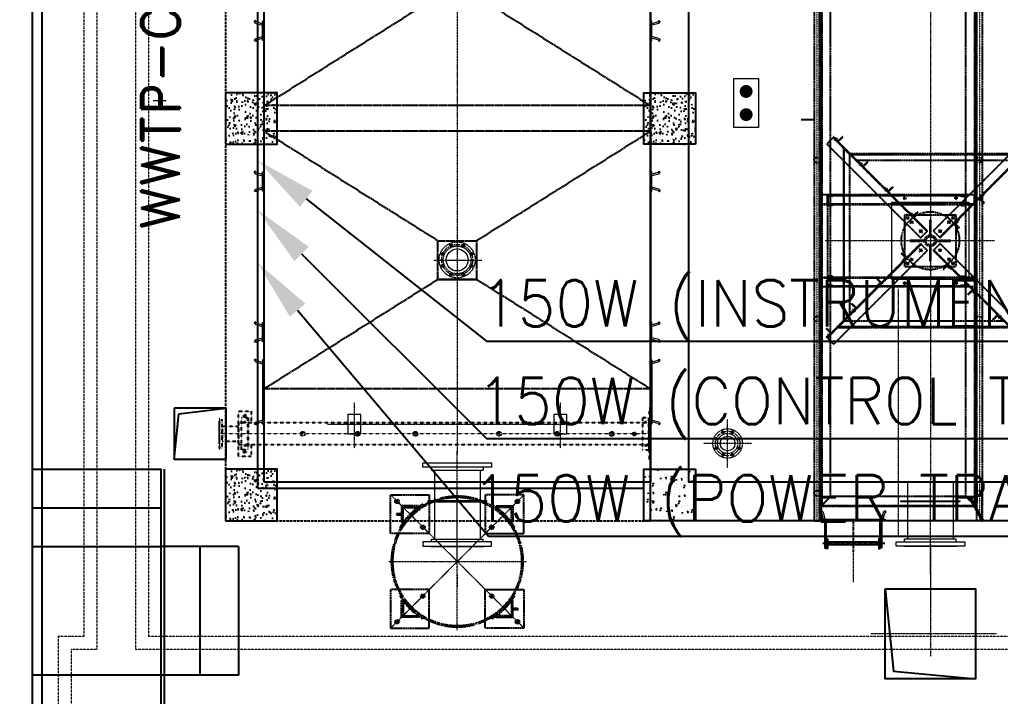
# Model space of a CAD drawing. Header units: inches. Extents: x 8618018 to 8935006, y 2431589 to 2567223.
# Drawn here: x 8665686 to 8673305, y 2502975 to 2508233 of the extents above; entities that cross this region are included whole.
import ezdxf
from ezdxf import colors
from ezdxf.entities.mleader import LeaderData, LeaderLine
from ezdxf.math import Vec2, Vec3

# ---------------------------------------------------------------- set-up
doc = ezdxf.new("R2010")
doc.units = ezdxf.units.IN
doc.header["$MEASUREMENT"] = 0
for name, pattern in [('ACAD_ISO02W100', [15, 12, -3]), ('CENTER', [2, 1.25, -0.25, 0.25, -0.25]), ('CENTER2', [1.125, 0.75, -0.125, 0.125, -0.125]), ('HIDDEN', [0.375, 0.25, -0.125]), ('PHANTOM', [2.5, 1.25, -0.25, 0.25, -0.25, 0.25, -0.25])]:
    doc.linetypes.add(name, pattern=pattern)
for name, color, linetype in [('c', 252, 'CENTER2'), ('CCT', 4, 'Continuous'), ('Civil', 252, 'Continuous'), ('CIVIL_H', 252, 'HIDDEN'), ('ELECTRICAL BOX', 30, 'Continuous'), ('EQ', 252, 'Continuous'), ('Eqpt', 252, 'PHANTOM'), ('Handrail', 252, 'FENCELINE1'), ('LAY-ROAD CARREGE WAY', 252, 'Continuous'), ('LCS', 4, 'Continuous'), ('MOTOR LOCATION', 3, 'Continuous'), ('T', 3, 'Continuous'), ('WALL opening', 252, 'ACAD_ISO02W100')]:
    doc.layers.add(name, color=color, linetype=linetype)
for name, color, linetype, lineweight in [('CENTER', 252, 'CENTER', 9), ('CL', 252, 'CENTER', 5), ('DIM', 252, 'Continuous', 13), ('ICT', 6, 'Continuous', 13), ('INSERTpPLATE', 252, 'Continuous', 13), ('IP', 252, 'Continuous', 0), ('PCT', 2, 'Continuous', 15), ('PUDDLE', 252, 'Continuous', 5), ('PUDDLE HID', 252, 'HIDDEN', 13), ('Rev', 252, 'Continuous', 0), ('TRENCH', 252, 'Continuous', 13)]:
    doc.layers.add(name, color=color, linetype=linetype, lineweight=lineweight)
doc.styles.add('DIM1', font='romant.shx', dxfattribs={"width": 0.8})
doc.styles.add('r-30', font='romans.shx')
doc.styles.add('Roman', font='romans')
doc.styles.add('ROMAND', font='romand')
doc.styles.get("Standard").update_dxf_attribs({"font": 'arial.ttf'})
doc.linetypes.add('FENCELINE1', pattern='A,6.35,-2.54,[133,ltypeshp.shx,S=2.54,R=0,X=-2.54,Y=0],-2.54,25.4', length=36.83)

# ---------------------------------------------------------------- blocks, each defined once
blk = doc.blocks.new('A$C6324111a')
at = {"ltscale": 0.1}
for p, q in [((-902.2, 4485), (-902.2, -2165)), ((-860, -2165), (-860, 4485)), ((360, -2165), (360, 4485)), ((402.2, 4485), (402.2, -2165)), ((-850, 4372.5), (-850, -2052.5)), ((-844, 4366.5), (-844, -2046.5)), ((344, 4366.5), (344, -2046.5)), ((350, 4372.5), (350, -2052.5)), ((-775, -1977.5), (-775, 4297.5)), ((275, -1977.5), (275, 4297.5)), ((-751.3, 814.3), (-804.3, 761.3)), ((-755.5, 810.1), (-27.2, 81.8)), ((-751.3, 814.3), (-749.9, 815.7)), ((-23, 86), (-751.3, 814.3)), ((-715.9, 779), (-751.3, 814.3)), ((-745.6, 815.7), (-719.5, 789.6)), ((-723.7, 806.6), (-743.5, 786.8)), ((-680.6, 814.3), (-715.9, 779)), ((-712.4, 789.6), (-686.2, 815.7)), ((-682, 815.7), (-680.6, 814.3)), ((751.3, 814.3), (23, 86)), ((800.1, 765.5), (71.8, 37.2)), ((-843, 687.5), (-867, 687.5)), ((-860, 562.5), (-860, 712.5)), ((-860, 712.5), (-850, 712.5)), ((-860, 694.5), (-850, 694.5)), ((-850, 712.5), (-850, 562.5)), ((-804.3, 761.3), (-76, 33)), ((-625, 679.5), (-675, 729.5)), ((-675, 729.5), (-675, -612)), ((-669, -606), (-669, 723.5)), ((76, 33), (804.3, 761.3)), ((343, 687.5), (367, 687.5)), ((360, 712.5), (350, 712.5)), ((350, 712.5), (350, 562.5)), ((360, 694.5), (350, 694.5)), ((360, 562.5), (360, 712.5)), ((-860, 680.5), (-850, 680.5)), ((-625, -562), (-625, 679.5)), ((719.5, 685), (-622, 685)), ((-622, 685), (-572, 635)), ((-616, 679), (713.5, 679)), ((-572, 635), (669.5, 635)), ((-556.8, 619.9), (-555.4, 621.3)), ((-521.5, 584.5), (-556.8, 619.9)), ((-551.2, 621.3), (-525, 595.1)), ((-529.3, 612.1), (-549.1, 592.3)), ((-486.1, 619.9), (-521.5, 584.5)), ((-518, 595.1), (-491.8, 621.3)), ((-487.6, 621.3), (-486.1, 619.9)), ((360, 680.5), (350, 680.5)), ((-843, 587.5), (-867, 587.5)), ((-860, 594.5), (-850, 594.5)), ((-860, 580.5), (-850, 580.5)), ((-850, 562.5), (-860, 562.5)), ((343, 587.5), (367, 587.5)), ((360, 594.5), (350, 594.5)), ((360, 580.5), (350, 580.5)), ((350, 562.5), (360, 562.5)), ((-362.4, 425.4), (-361, 426.8)), ((-327, 390.1), (-362.4, 425.4)), ((-356.7, 426.8), (-330.6, 400.7)), ((-334.8, 417.6), (-354.6, 397.8)), ((-291.7, 425.4), (-327, 390.1)), ((-323.5, 400.7), (-297.3, 426.8)), ((-293.1, 426.8), (-291.7, 425.4)), ((-844, 367.5), (-844, 292.5)), ((344, 367.5), (-844, 367.5)), ((-800, 285), (-800, 360)), ((-800, 360), (-760, 360)), ((275, 360), (-800, 360)), ((-800, 360), (-800, -340)), ((-796, 349), (-796, 296)), ((-763, 357), (-791, 354)), ((-760, 360), (-760, 360)), ((-214, 340), (-186, 340)), ((-200, 326), (-200, 354)), ((214, 340), (186, 340)), ((200, 326), (200, 354)), ((275, 360), (235, 360)), ((235, 360), (235, 360)), ((238, 357), (266, 354)), ((271, 349), (271, 296)), ((275, -340), (275, 360)), ((275, 285), (275, 360)), ((344, 292.5), (344, 367.5)), ((380.1, 337), (415.4, 372.4)), ((415.4, 301.7), (380.1, 337)), ((407.6, 344.8), (387.8, 364.6)), ((416.8, 366.7), (390.7, 340.6)), ((390.7, 333.5), (416.8, 307.3)), ((415.4, 372.4), (416.8, 371)), ((-844, 297.9), (344, 297.9)), ((-844, 292.5), (344, 292.5)), ((-760, 285), (-800, 285)), ((-791, 291), (-763, 288)), ((-760, 285), (-760, 285)), ((-167.9, 231), (-166.5, 232.4)), ((-132.6, 195.6), (-167.9, 231)), ((-162.3, 232.4), (-136.1, 206.2)), ((-97.2, 231), (-132.6, 195.6)), ((-129, 206.2), (-102.9, 232.4)), ((-98.6, 232.4), (-97.2, 231)), ((235, 285), (235, 285)), ((235, 285), (275, 285)), ((266, 291), (238, 288)), ((416.8, 303.1), (415.4, 301.7)), ((-200, 210), (-200, -190)), ((200, 210), (-200, 210)), ((-166.9, 196.7), (-186.7, 176.9)), ((-166.9, 176.9), (-186.7, 196.7)), ((-140.4, 223.2), (-160.2, 203.4)), ((-154.9, 164.9), (-135.1, 145.1)), ((-154.9, 145.1), (-135.1, 164.9)), ((3, 169.5), (-3, 169.5)), ((-3, 169.5), (-3, 54.5)), ((3, 54.5), (3, 169.5)), ((154.9, 164.9), (135.1, 145.1)), ((135.1, 164.9), (154.9, 145.1)), ((186.7, 196.7), (166.9, 176.9)), ((186.7, 176.9), (166.9, 196.7)), ((185.6, 142.6), (221, 177.9)), ((213.2, 150.4), (193.4, 170.2)), ((222.4, 172.3), (196.2, 146.1)), ((200, -190), (200, 210)), ((221, 177.9), (222.4, 176.5)), ((-84.1, 94.1), (-64.3, 74.3)), ((-84.1, 74.3), (-64.3, 94.1)), ((-76, 33), (-23, 86)), ((3, 79.5), (-3, 79.5)), ((23, 86), (76, 33)), ((84.1, 94.1), (64.3, 74.3)), ((64.3, 94.1), (84.1, 74.3)), ((221, 107.2), (185.6, 142.6)), ((196.2, 139), (222.4, 112.9)), ((222.4, 108.6), (221, 107.2)), ((-44.4, 13), (-159.4, 13)), ((-159.4, 13), (-159.4, 7)), ((-159.4, 7), (-44.4, 7)), ((-69.4, 13), (-69.4, 7)), ((-44.4, 7), (-44.4, 13)), ((-3, 54.5), (3, 54.5)), ((44.4, 13), (44.4, 7)), ((159.4, 13), (44.4, 13)), ((44.4, 7), (159.4, 7)), ((69.4, 7), (69.4, 13)), ((159.4, 7), (159.4, 13)), ((-76, -13), (-804.3, -741.3)), ((-800.1, -745.5), (-71.8, -17.2)), ((-751.3, -794.3), (-23, -66)), ((-84.1, -74.1), (-64.3, -54.3)), ((-64.3, -74.1), (-84.1, -54.3)), ((-23, -66), (-76, -13)), ((3, -34.4), (-3, -34.4)), ((-3, -34.4), (-3, -149.4)), ((-3, -59.4), (3, -59.4)), ((3, -149.4), (3, -34.4)), ((76, -13), (23, -66)), ((23, -66), (751.3, -794.3)), ((755.5, -790.1), (27.2, -61.8)), ((84.1, -74.1), (64.3, -54.3)), ((84.1, -54.3), (64.3, -74.1)), ((804.3, -741.3), (76, -13)), ((-222.4, -88.6), (-221, -87.2)), ((-196.2, -119), (-222.4, -92.9)), ((-222.4, -152.3), (-196.2, -126.1)), ((-221, -87.2), (-185.6, -122.6)), ((-185.6, -122.6), (-221, -157.9)), ((-213.2, -130.4), (-193.4, -150.2)), ((-154.9, -144.9), (-135.1, -125.1)), ((-135.1, -144.9), (-154.9, -125.1)), ((-3, -149.4), (3, -149.4)), ((154.9, -144.9), (135.1, -125.1)), ((154.9, -125.1), (135.1, -144.9)), ((-221, -157.9), (-222.4, -156.5)), ((-200, -190), (200, -190)), ((-166.9, -156.9), (-186.7, -176.7)), ((-166.9, -176.7), (-186.7, -156.9)), ((97.2, -211), (132.6, -175.6)), ((98.6, -212.4), (97.2, -211)), ((129, -186.2), (102.9, -212.4)), ((132.6, -175.6), (167.9, -211)), ((162.3, -212.4), (136.1, -186.2)), ((140.4, -203.2), (160.2, -183.4)), ((167.9, -211), (166.5, -212.4)), ((186.7, -156.9), (166.9, -176.7)), ((186.7, -176.7), (166.9, -156.9)), ((-844, -347.5), (-844, -272.5)), ((-844, -272.5), (344, -272.5)), ((-844, -277.9), (344, -277.9)), ((-800, -265), (-800, -340)), ((-760, -265), (-800, -265)), ((-796, -329), (-796, -276)), ((-791, -271), (-763, -268)), ((-760, -265), (-760, -265)), ((-416.8, -283.1), (-415.4, -281.7)), ((-390.7, -313.5), (-416.8, -287.3)), ((-415.4, -281.7), (-380.1, -317)), ((235, -265), (235, -265)), ((235, -265), (275, -265)), ((266, -271), (238, -268)), ((271, -329), (271, -276)), ((275, -265), (275, -340)), ((344, -272.5), (344, -347.5)), ((344, -347.5), (-844, -347.5)), ((-800, -340), (275, -340)), ((-800, -340), (-760, -340)), ((-763, -337), (-791, -334)), ((-760, -340), (-760, -340)), ((-416.8, -346.7), (-390.7, -320.6)), ((-415.4, -352.4), (-416.8, -351)), ((-380.1, -317), (-415.4, -352.4)), ((-407.6, -324.8), (-387.8, -344.6)), ((-214, -320), (-186, -320)), ((-200, -306), (-200, -334)), ((214, -320), (186, -320)), ((200, -306), (200, -334)), ((275, -340), (235, -340)), ((235, -340), (235, -340)), ((238, -337), (266, -334)), ((291.7, -405.4), (327, -370.1)), ((323.5, -380.7), (297.3, -406.8)), ((327, -370.1), (362.4, -405.4)), ((356.7, -406.8), (330.6, -380.7)), ((334.8, -397.6), (354.6, -377.8)), ((293.1, -406.8), (291.7, -405.4)), ((362.4, -405.4), (361, -406.8)), ((-860, -672.5), (-860, -522.5)), ((-860, -522.5), (-850, -522.5)), ((-850, -522.5), (-850, -672.5)), ((-611.3, -477.6), (-609.9, -476.1)), ((-585.1, -508), (-611.3, -481.8)), ((-611.3, -541.2), (-585.1, -515)), ((-609.9, -476.1), (-574.5, -511.5)), ((-574.5, -511.5), (-609.9, -546.8)), ((-602.1, -519.3), (-582.3, -539.1)), ((360, -522.5), (350, -522.5)), ((350, -522.5), (350, -672.5)), ((360, -672.5), (360, -522.5)), ((-843, -547.5), (-867, -547.5)), ((-860, -540.5), (-850, -540.5)), ((-860, -554.5), (-850, -554.5)), ((-675, -612), (-625, -562)), ((-609.9, -546.8), (-611.3, -545.4)), ((343, -547.5), (367, -547.5)), ((360, -540.5), (350, -540.5)), ((360, -554.5), (350, -554.5)), ((486.1, -599.9), (521.5, -564.5)), ((487.6, -601.3), (486.1, -599.9)), ((518, -575.1), (491.8, -601.3)), ((521.5, -564.5), (556.8, -599.9)), ((551.2, -601.3), (525, -575.1)), ((529.3, -592.1), (549.1, -572.3)), ((-843, -647.5), (-867, -647.5)), ((-860, -640.5), (-850, -640.5)), ((-860, -654.5), (-850, -654.5)), ((-850, -672.5), (-860, -672.5)), ((-805.7, -672), (-804.3, -670.6)), ((-779.6, -702.4), (-805.7, -676.2)), ((-804.3, -670.6), (-769, -705.9)), ((-669.5, -615), (-719.5, -665)), ((-719.5, -665), (622, -665)), ((616, -659), (-713.5, -659)), ((572, -615), (-669.5, -615)), ((343, -647.5), (367, -647.5)), ((360, -640.5), (350, -640.5)), ((360, -654.5), (350, -654.5)), ((350, -672.5), (360, -672.5)), ((-805.7, -735.6), (-779.6, -709.5)), ((-804.3, -741.3), (-805.7, -739.9)), ((-769, -705.9), (-804.3, -741.3)), ((-804.3, -741.3), (-751.3, -794.3)), ((-796.6, -713.7), (-776.8, -733.5)), ((-843, -1902.5), (-867, -1902.5)), ((-860, -1877.5), (-860, -2027.5)), ((-850, -1877.5), (-860, -1877.5)), ((-860, -1895.5), (-850, -1895.5)), ((-850, -2027.5), (-850, -1877.5)), ((343, -1902.5), (367, -1902.5)), ((350, -2027.5), (350, -1877.5)), ((350, -1877.5), (360, -1877.5)), ((360, -1895.5), (350, -1895.5)), ((360, -1877.5), (360, -2027.5)), ((-860, -1909.5), (-850, -1909.5)), ((-850, -2052.5), (-775, -1977.5)), ((-775, -1977.5), (-850, -2052.5)), ((275, -1977.5), (-775, -1977.5)), ((350, -2052.5), (275, -1977.5)), ((350, -2052.5), (275, -1977.5)), ((360, -1909.5), (350, -1909.5)), ((-843, -2002.5), (-867, -2002.5)), ((-860, -1995.5), (-850, -1995.5)), ((-860, -2009.5), (-850, -2009.5)), ((-860, -2027.5), (-850, -2027.5)), ((-850, -2052.5), (350, -2052.5)), ((-844, -2046.5), (344, -2046.5)), ((343, -2002.5), (367, -2002.5)), ((360, -1995.5), (350, -1995.5)), ((360, -2009.5), (350, -2009.5)), ((360, -2027.5), (350, -2027.5)), ((-902.2, -2165), (-860, -2165)), ((402.2, -2165), (360, -2165))]:
    blk.add_line(p, q, dxfattribs=at)
for centre, radius in [((-881.1, 637.5), 21.1), ((381.1, 637.5), 21.1), ((-200, 340), 7.5), ((200, 340), 7.5), ((0, 10), 225), ((-176.8, 186.8), 7), ((-145, 155), 7.5), ((145, 155), 7.5), ((176.8, 186.8), 7), ((-74.2, 84.2), 7.5), ((74.2, 84.2), 7.5), ((0, 10), 44.5), ((0, 10), 33.2), ((-74.2, -64.2), 7.5), ((74.2, -64.2), 7.5), ((-145, -135), 7.5), ((145, -135), 7.5), ((-176.8, -166.8), 7), ((176.8, -166.8), 7), ((-200, -320), 7.5), ((200, -320), 7.5), ((-881.1, -597.5), 21.1), ((381.1, -597.5), 21.1), ((-881.1, -1952.5), 21.1), ((381.1, -1952.5), 21.1)]:
    blk.add_circle(centre, radius, dxfattribs=at)
for centre, radius, start, end in [((-747.8, 813.6), 3, 45, 135), ((-715.9, 793.1), 5, 225, 315), ((-684.1, 813.6), 3, 45, 135), ((-553.3, 619.2), 3, 45, 135), ((-489.7, 619.2), 3, 45, 135), ((-521.5, 598.7), 5, 225, 315), ((-358.9, 424.7), 3, 45, 135), ((-327, 404.2), 5, 225, 315), ((-295.2, 424.7), 3, 45, 135), ((-791, 349), 5, 90, 180), ((-763, 360), 3, 270, 0), ((238, 360), 3, 180, 270), ((266, 349), 5, 0, 90), ((394.2, 337), 5, 135, 225), ((414.7, 368.9), 3, 315, 45), ((414.7, 305.2), 3, 315, 45), ((-791, 296), 5, 180, 270), ((-763, 285), 3, 0, 90), ((-164.4, 230.3), 3, 45, 135), ((-100.8, 230.3), 3, 45, 135), ((238, 285), 3, 90, 180), ((266, 296), 5, 270, 0), ((-132.6, 209.8), 5, 225, 315), ((220.3, 174.4), 3, 315, 45), ((199.8, 142.6), 5, 135, 225), ((220.3, 110.8), 3, 315, 45), ((-220.3, -90.8), 3, 135, 225), ((-220.3, -154.4), 3, 135, 225), ((-199.8, -122.6), 5, 315, 45), ((100.8, -210.3), 3, 225, 315), ((132.6, -189.8), 5, 45, 135), ((164.4, -210.3), 3, 225, 315), ((-791, -276), 5, 90, 180), ((-763, -265), 3, 270, 0), ((-414.7, -285.2), 3, 135, 225), ((238, -265), 3, 180, 270), ((266, -276), 5, 0, 90), ((-791, -329), 5, 180, 270), ((-763, -340), 3, 0, 90), ((-414.7, -348.9), 3, 135, 225), ((-394.2, -317), 5, 315, 45), ((238, -340), 3, 90, 180), ((266, -329), 5, 270, 0), ((327, -384.2), 5, 45, 135), ((295.2, -404.7), 3, 225, 315), ((358.9, -404.7), 3, 225, 315), ((-609.2, -479.7), 3, 135, 225), ((-588.7, -511.5), 5, 315, 45), ((-609.2, -543.3), 3, 135, 225), ((489.7, -599.2), 3, 225, 315), ((521.5, -578.7), 5, 45, 135), ((-803.6, -674.1), 3, 135, 225), ((-803.6, -737.8), 3, 135, 225), ((-783.1, -705.9), 5, 315, 45)]:
    blk.add_arc(centre, radius, start, end, dxfattribs=at)
at = {"layer": 'CL', "ltscale": 0.1}
for p, q in [((-881.1, 4485), (-881.1, -2165)), ((381.1, 4485), (381.1, -2165))]:
    blk.add_line(p, q, dxfattribs=at)
blk = doc.blocks.new('A$C6D785317')
for p, q in [((-245.3, -60.4), (-255.9, -68.6)), ((-255.9, -68.6), (-247.6, -77.3)), ((-233.3, -65.5), (-247.6, -77.3)), ((-245.3, -60.4), (-231.4, -12)), ((-233.3, -65.5), (-219.3, -12)), ((233.3, -65.5), (219.3, -12)), ((245.3, -60.4), (231.4, -12)), ((233.3, -65.5), (247.6, -77.3)), ((245.3, -60.4), (255.9, -68.6)), ((255.9, -68.6), (247.6, -77.3))]:
    blk.add_line(p, q)
blk.add_lwpolyline([(250, -12), (250, 0), (-250, 0), (-250, -12)], close=True)
blk = doc.blocks.new('A$C6FF51A65')
at = {"ltscale": 0.1}
for p, q in [((-70.3, -60.4), (-80.9, -68.6)), ((-80.9, -68.6), (-72.6, -77.3)), ((-58.3, -65.5), (-72.6, -77.3)), ((-70.3, -60.4), (-56.4, -12)), ((-58.3, -65.5), (-44.3, -12)), ((58.3, -65.5), (44.3, -12)), ((70.3, -60.4), (56.4, -12)), ((58.3, -65.5), (72.6, -77.3)), ((70.3, -60.4), (80.9, -68.6)), ((80.9, -68.6), (72.6, -77.3))]:
    blk.add_line(p, q, dxfattribs=at)
blk.add_lwpolyline([(-75, -12), (-75, 0), (75, 0), (75, -12)], close=True, dxfattribs=at)
blk = doc.blocks.new('4SOrf_PLAN')
at = {"color": 252, "linetype": 'CENTER', "ltscale": 0.5}
for p, q in [((-1.63, 3.93), (-1.24, 3)), ((1.63, 3.93), (1.24, 3)), ((-3.93, 1.63), (-3, 1.24)), ((3.93, 1.63), (3, 1.24)), ((-3.93, -1.63), (-3, -1.24)), ((3.93, -1.63), (3, -1.24)), ((-1.63, -3.93), (-1.24, -3)), ((1.63, -3.93), (1.24, -3))]:
    blk.add_line(p, q, dxfattribs=at)
at = {"color": 252}
for centre, radius in [((0, 0), 4.5), ((0, 0), 3.09), ((-1.44, 3.46), 0.375), ((1.44, 3.46), 0.375), ((-3.46, 1.44), 0.375), ((3.46, 1.44), 0.375), ((-3.46, -1.44), 0.375), ((3.46, -1.44), 0.375), ((-1.44, -3.46), 0.375), ((1.44, -3.46), 0.375)]:
    blk.add_circle(centre, radius, dxfattribs=at)
at = {"color": 252, "linetype": 'CENTER'}
blk.add_circle((0, 0), 3.75, dxfattribs=at)
blk = doc.blocks.new('A$C3fe1b7b9')
at = {"layer": 'EQ', "ltscale": 4}
h = blk.add_hatch(color=256, dxfattribs=at)
h.paths.add_polyline_path([(-167.4, 210), (-167.4, 207), (-188.4, 207), (-188.4, 210)])
h.paths.add_polyline_path([(-167.4, 207), (-167.4, 202), (-167.9, 202), (-167.9, 207)])
h.paths.add_polyline_path([(-187.9, 207), (-187.9, 202), (-188.4, 202), (-188.4, 207)])
h = blk.add_hatch(color=256, dxfattribs=at)
h.paths.add_polyline_path([(-167.4, -210), (-167.4, -207), (-188.4, -207), (-188.4, -210)])
h.paths.add_polyline_path([(-167.4, -207), (-167.4, -202), (-167.9, -202), (-167.9, -207)])
h.paths.add_polyline_path([(-187.9, -207), (-187.9, -202), (-188.4, -202), (-188.4, -207)])
at = {"layer": 'c', "ltscale": 40}
for p, q in [((-177.9, 245.8), (-177.9, -239.4)), ((0, 0), (-241.2, 0))]:
    blk.add_line(p, q, dxfattribs=at)
at = {"layer": 'EQ', "ltscale": 4}
for p, q in [((-188.4, 200), (-188.4, 210)), ((-167.4, 207), (-188.4, 207)), ((-167.4, 200), (-167.4, 210)), ((-188.4, -200), (-188.4, -210)), ((-167.4, -200), (-167.4, -210))]:
    blk.add_line(p, q, dxfattribs=at)
at = {"layer": 'EQ', "ltscale": 15}
for p, q in [((-187.9, 200), (-187.9, -207)), ((-167.9, 200), (-167.9, -207))]:
    blk.add_line(p, q, dxfattribs=at)
at = {"layer": 'EQ', "ltscale": 4}
for points in [[(-215.4, 210), (-140.4, 210), (-140.4, 200), (-215.4, 200)], [(0, 210), (0, 220), (-210.4, 220), (-210.4, 210)], [(-215.4, -210), (-140.4, -210), (-140.4, -200), (-215.4, -200)], [(0, -210), (0, -220), (-210.4, -220), (-210.4, -210)]]:
    blk.add_lwpolyline(points, close=True, dxfattribs=at)
blk = doc.blocks.new('A$C413fe20c')
at = {"ltscale": 0.1}
for p, q in [((-68.6, 255.9), (-77.3, 247.6)), ((-65.5, 233.3), (-77.3, 247.6)), ((-60.4, 245.3), (-68.6, 255.9)), ((-65.5, 233.3), (-12, 219.3)), ((-60.4, 245.3), (-12, 231.4)), ((-65.5, -233.3), (-12, -219.3)), ((-65.5, -233.3), (-77.3, -247.6)), ((-68.6, -255.9), (-77.3, -247.6)), ((-60.4, -245.3), (-68.6, -255.9)), ((-60.4, -245.3), (-12, -231.4))]:
    blk.add_line(p, q, dxfattribs=at)
blk.add_lwpolyline([(-12, -250), (0, -250), (0, 250), (-12, 250)], close=True, dxfattribs=at)
blk = doc.blocks.new('14SOrf')
for p, q in [((-10.5, 1.38), (-10.5, 0.0625)), ((10.5, 1.38), (-10.5, 1.38)), ((-10.5, 0.0625), (10.5, 0.0625)), ((-8.125, 0.0625), (-8.125, 0)), ((-8.125, 0), (8.125, 0)), ((-7.875, 1.38), (-7.875, 2.25)), ((-7.875, 2.25), (7.875, 2.25)), ((7.875, 1.38), (7.875, 2.25)), ((8.125, 0.0625), (8.125, 0)), ((10.5, 0.0625), (10.5, 1.38))]:
    blk.add_line(p, q)
blk = doc.blocks.new('6SOrf_plan')
at = {"color": 252, "linetype": 'CENTER', "ltscale": 0.5}
for p, q in [((-2.04, 4.93), (-1.59, 3.85)), ((2.04, 4.93), (1.59, 3.85)), ((-4.93, 2.04), (-3.85, 1.59)), ((4.93, 2.04), (3.85, 1.59)), ((-4.93, -2.04), (-3.85, -1.59)), ((4.93, -2.04), (3.85, -1.59)), ((-2.04, -4.93), (-1.59, -3.85)), ((2.04, -4.93), (1.59, -3.85))]:
    blk.add_line(p, q, dxfattribs=at)
at = {"color": 252}
for centre, radius in [((0, 0), 5.5), ((0, 0), 4.25), ((-1.82, 4.39), 0.438), ((1.82, 4.39), 0.438), ((-4.39, 1.82), 0.438), ((4.39, 1.82), 0.438), ((-4.39, -1.82), 0.438), ((4.39, -1.82), 0.438), ((-1.82, -4.39), 0.438), ((1.82, -4.39), 0.438)]:
    blk.add_circle(centre, radius, dxfattribs=at)
at = {"color": 252, "linetype": 'CENTER'}
blk.add_circle((0, 0), 4.75, dxfattribs=at)
blk = doc.blocks.new('A$C79B22835')
at = {"ltscale": 0.05}
for p, q in [((10, 175), (0, 175)), ((10, 155), (0, 155)), ((15, -125), (15, 125)), ((3130, -125), (3130, 125)), ((3326.2, 104.75), (3348.5, 104.75)), ((3326.2, 85.75), (3348.5, 85.75)), ((3326.2, -85.75), (3348.5, -85.75)), ((3326.2, -104.75), (3348.5, -104.75)), ((10, -155), (0, -155)), ((10, -175), (0, -175))]:
    blk.add_line(p, q, dxfattribs=at)
for points in [[(10, 200), (0, 200), (0, -200), (10, -200)], [(3200, -84.15), (3200, 84.15), (0, 84.15), (0, -84.15)], [(60, 125), (10, 125), (10, -125), (60, -125)], [(3125, 125), (3175, 125), (3175, -125), (3125, -125)], [(3348.5, 114.3), (3326.2, 114.3), (3326.2, -114.3), (3348.5, -114.3)], [(3326.2, 57.15), (3200, 57.15), (3200, -57.15), (3326.2, -57.15)]]:
    blk.add_lwpolyline(points, close=True, dxfattribs=at)
for points in [[(3100, 84.15), (3100, 175), (3200, 175), (3200, -175), (3100, -175), (3100, -84.15)], [(3348.5, -78.6), (3350, -78.6), (3350, 78.6), (3348.5, 78.6)]]:
    blk.add_lwpolyline(points, dxfattribs=at)
for centre, radius in [((35, 90.15), 6), ((3150, 140), 10), ((3150, 90.15), 6), ((125, 0), 12.5), ((125, 0), 10.5), ((300, 0), 16.7), ((725, 0), 16.7), ((1175, 0), 16.7), ((1825, 0), 16.7), ((2275, 0), 16.7), ((2700, 0), 16.7), ((35, -90.15), 6), ((3150, -140), 10), ((3150, -90.15), 6)]:
    blk.add_circle(centre, radius, dxfattribs=at)
at = {"layer": 'CL', "ltscale": 0.05}
for p, q in [((-10, 165), (20, 165)), ((3150, 125), (3150, 155)), ((24, 90.15), (46, 90.15)), ((35, 79.15), (35, 101.15)), ((3165, 140), (3135, 140)), ((3161, 90.15), (3139, 90.15)), ((3150, 79.15), (3150, 101.15)), ((3321.2, 95.25), (3353.5, 95.25)), ((0, 0), (3350, 0)), ((125, -17.5), (125, 17.5)), ((300, 21.7), (300, -21.7)), ((725, 21.7), (725, -21.7)), ((1175, 21.7), (1175, -21.7)), ((1825, 21.7), (1825, -21.7)), ((2275, 21.7), (2275, -21.7)), ((2700, 21.7), (2700, -21.7)), ((24, -90.15), (46, -90.15)), ((35, -79.15), (35, -101.15)), ((3165, -140), (3135, -140)), ((3161, -90.15), (3139, -90.15)), ((3150, -79.15), (3150, -101.15)), ((3150, -125), (3150, -155)), ((3321.2, -95.25), (3353.5, -95.25)), ((-10, -165), (20, -165))]:
    blk.add_line(p, q, dxfattribs=at)
blk = doc.blocks.new('A$C0c983feb')
at = {"ltscale": 0.1}
for p, q in [((-460, 363.5), (-460, 371.5)), ((-445, 363.5), (-445, 371.5)), ((-280.2, 280.2), (-254.7, 254.7)), ((445, -363.5), (445, -371.5)), ((460, -363.5), (460, -371.5))]:
    blk.add_line(p, q, dxfattribs=at)
for points in [[(-217.5, 517.5), (-217.5, 217.5), (-517.5, 217.5), (-517.5, 517.5)], [(217.5, 517.5), (217.5, 217.5), (517.5, 217.5), (517.5, 517.5)], [(-472.5, 371.5), (-472.5, 363.5), (-432.5, 363.5), (-432.5, 371.5)], [(-217.5, -517.5), (-217.5, -217.5), (-517.5, -217.5), (-517.5, -517.5)], [(217.5, -517.5), (217.5, -217.5), (517.5, -217.5), (517.5, -517.5)], [(472.5, -371.5), (472.5, -363.5), (432.5, -363.5), (432.5, -371.5)]]:
    blk.add_lwpolyline(points, close=True, dxfattribs=at)
for points in [[(-436.7, 263.4), (-445.3, 268.5, -0.121981), (-268.5, 445.3), (-263.4, 436.7)], [(436.7, 263.4), (445.3, 268.5, 0.121981), (268.5, 445.3), (263.4, 436.7)], [(-436.7, -263.4), (-445.3, -268.5, 0.121981), (-268.5, -445.3), (-263.4, -436.7)], [(436.7, -263.4), (445.3, -268.5, -0.121981), (268.5, -445.3), (263.4, -436.7)]]:
    blk.add_lwpolyline(points, format="xyb", dxfattribs=at)
for points in [[(-302.5, 432.5), (-432.5, 432.5), (-432.5, 302.5), (-425.5, 302.5, 0.414214), (-420.5, 307.5), (-420.5, 415.5, -0.414214), (-415.5, 420.5), (-307.5, 420.5, 0.414214), (-302.5, 425.5)], [(302.5, 432.5), (432.5, 432.5), (432.5, 302.5), (425.5, 302.5, -0.414214), (420.5, 307.5), (420.5, 415.5, 0.414214), (415.5, 420.5), (307.5, 420.5, -0.414214), (302.5, 425.5)], [(-302.5, -432.5), (-432.5, -432.5), (-432.5, -302.5), (-425.5, -302.5, -0.414214), (-420.5, -307.5), (-420.5, -415.5, 0.414214), (-415.5, -420.5), (-307.5, -420.5, -0.414214), (-302.5, -425.5)], [(302.5, -432.5), (432.5, -432.5), (432.5, -302.5), (425.5, -302.5, 0.414214), (420.5, -307.5), (420.5, -415.5, -0.414214), (415.5, -420.5), (307.5, -420.5, 0.414214), (302.5, -425.5)]]:
    blk.add_lwpolyline(points, format="xyb", close=True, dxfattribs=at)
for centre, radius in [((0, 0), 510), ((0, 0), 500), ((-467.5, 467.5), 15), ((467.5, 467.5), 15), ((-267.5, 267.5), 15), ((267.5, 267.5), 15), ((-267.5, -267.5), 15), ((267.5, -267.5), 15), ((-467.5, -467.5), 15), ((467.5, -467.5), 15)]:
    blk.add_circle(centre, radius, dxfattribs=at)
at = {"layer": 'CL', "ltscale": 0.2}
for p, q in [((0, -535), (0, 535)), ((-454.7, 480.2), (-480.2, 454.7)), ((-480.2, 480.2), (-454.7, 454.7)), ((454.7, 480.2), (480.2, 454.7)), ((480.2, 480.2), (454.7, 454.7)), ((-452.5, 378.5), (-452.5, 356.5)), ((-254.7, 280.2), (-280.2, 254.7)), ((280.2, 280.2), (254.7, 254.7)), ((254.7, 280.2), (280.2, 254.7)), ((-535, 0), (535, 0)), ((-280.2, -280.2), (-254.7, -254.7)), ((-254.7, -280.2), (-280.2, -254.7)), ((280.2, -280.2), (254.7, -254.7)), ((254.7, -280.2), (280.2, -254.7)), ((452.5, -378.5), (452.5, -356.5)), ((-454.7, -480.2), (-480.2, -454.7)), ((-480.2, -480.2), (-454.7, -454.7)), ((454.7, -480.2), (480.2, -454.7)), ((480.2, -480.2), (454.7, -454.7))]:
    blk.add_line(p, q, dxfattribs=at)
blk = doc.blocks.new('A$C8b23ff18')
at = {"layer": 'CENTER'}
for p, q in [((-479.8, 455.1), (-455.1, 479.8)), ((455.1, 479.8), (479.8, 455.1)), ((-255.1, 279.8), (-279.8, 255.1)), ((279.8, 255.1), (255.1, 279.8)), ((-279.8, -255.1), (-255.1, -279.8)), ((255.1, -279.8), (279.8, -255.1)), ((-455.1, -479.8), (-479.8, -455.1)), ((479.8, -455.1), (455.1, -479.8))]:
    blk.add_line(p, q, dxfattribs=at)
at = {"layer": 'CL', "ltscale": 0.2}
for p, q in [((512.7, -512.7), (-512.7, 512.7)), ((-512.7, -512.7), (512.7, 512.7))]:
    blk.add_line(p, q, dxfattribs=at)
at = {"layer": 'Eqpt'}
blk.add_blockref('A$C0c983feb', (0, 0), dxfattribs=at)
blk = doc.blocks.new('A$Cbf737e41')
at = {"layer": 'Civil'}
h = blk.add_hatch(dxfattribs=at)
h.set_pattern_fill('AR-CONC', color=256, scale=0.666667, style=0)
h.set_pattern_definition([(50, (-12105985.14, -3336385.25), (121.456446, -10.626057), [12.7, -139.7]), (355, (-12105985.14, -3336385.25), (-23.4956143, 127.3712302), [10.16, -111.7603894]), (100.4514447, (-12105975.02, -3336386.14), (97.9608314, 116.7451679), [10.7933392, -118.7268297]), (46.1842, (-12105985.14, -3336351.38), (180.7193606, -28.0282186), [19.05, -209.55]), (96.6355576, (-12105970.08, -3336353.72), (158.2694227, 164.9507497), [16.1900154, -178.0904054]), (351.1841512, (-12105985.14, -3336351.38), (158.2694227, 164.9507497), [15.239978, -167.6398213]), (21, (-12105968.2, -3336359.85), (101.07626085, -68.1767988), [12.7, -139.7]), (326, (-12105968.2, -3336359.85), (41.2013522, 122.7919774), [10.16, -111.76]), (71.451445, (-12105959.78, -3336365.53), (142.2776129, 54.6151793), [10.7933392, -118.7266251]), (37.5, (-12105985.14, -3336385.25), (2.05906883, 56.37002592), [0, -110.40533333, 0, -113.45333333, 0, -112.18333333]), (7.5, (-12105985.14, -3336385.25), (44.54644167, 66.78704988), [0, -64.68533333, 0, -107.86533333, 0, -42.75666667]), (327.5, (-12106022.9, -3336385.25), (90.39373011, -3.81916266), [0, -42.33333333, 0, -132.08, 0, -175.26]), (317.5, (-12106039.83, -3336385.25), (98.7527876, 16.950994), [0, -55.03333333, 0, -87.71466667, 0, -124.46])])
h.paths.add_polyline_path([(-16099.9, 3324.9), (-16499.9, 3324.9), (-16499.9, 2924.9), (-16099.9, 2924.9)])
h = blk.add_hatch(dxfattribs=at)
h.set_pattern_fill('AR-CONC', color=256, scale=0.666667, style=0)
h.set_pattern_definition([(50, (-12102735.28, -3336385.17), (121.456446, -10.626057), [12.7, -139.7]), (355, (-12102735.28, -3336385.17), (-23.4956143, 127.3712302), [10.16, -111.7603894]), (100.4514447, (-12102725.16, -3336386.05), (97.9608314, 116.7451679), [10.7933392, -118.7268297]), (46.1842, (-12102735.28, -3336351.3), (180.7193606, -28.0282186), [19.05, -209.55]), (96.6355576, (-12102720.22, -3336353.64), (158.2694227, 164.9507497), [16.1900154, -178.0904054]), (351.1841512, (-12102735.28, -3336351.3), (158.2694227, 164.9507497), [15.239978, -167.6398213]), (21, (-12102718.35, -3336359.77), (101.07626085, -68.1767988), [12.7, -139.7]), (326, (-12102718.35, -3336359.77), (41.2013522, 122.7919774), [10.16, -111.76]), (71.451445, (-12102709.93, -3336365.45), (142.2776129, 54.6151793), [10.7933392, -118.7266251]), (37.5, (-12102735.282, -3336385.167), (2.05906883, 56.37002592), [0, -110.40533333, 0, -113.45333333, 0, -112.18333333]), (7.5, (-12102735.28, -3336385.17), (44.54644167, 66.78704988), [0, -64.68533333, 0, -107.86533333, 0, -42.75666667]), (327.5, (-12102773.044, -3336385.167), (90.39373011, -3.81916266), [0, -42.33333333, 0, -132.08, 0, -175.26]), (317.5, (-12102789.98, -3336385.17), (98.7527876, 16.950994), [0, -55.03333333, 0, -87.71466667, 0, -124.46])])
h.paths.add_polyline_path([(-12850, 3325), (-13250, 3325), (-13250, 2925), (-12850, 2925)])
h = blk.add_hatch(dxfattribs=at)
h.set_pattern_fill('AR-CONC', color=256, scale=0.666667, style=0)
h.set_pattern_definition([(50, (-12105985.28, -3339310.17), (121.456446, -10.626057), [12.7, -139.7]), (355, (-12105985.28, -3339310.17), (-23.4956143, 127.3712302), [10.16, -111.7603894]), (100.4514447, (-12105975.16, -3339311.05), (97.9608314, 116.7451679), [10.7933392, -118.7268297]), (46.1842, (-12105985.28, -3339276.3), (180.7193606, -28.0282186), [19.05, -209.55]), (96.6355576, (-12105970.22, -3339278.64), (158.2694227, 164.9507497), [16.1900154, -178.0904054]), (351.1841512, (-12105985.28, -3339276.3), (158.2694227, 164.9507497), [15.239978, -167.6398213]), (21, (-12105968.35, -3339284.77), (101.07626085, -68.1767988), [12.7, -139.7]), (326, (-12105968.35, -3339284.77), (41.2013522, 122.7919774), [10.16, -111.76]), (71.451445, (-12105959.93, -3339290.45), (142.2776129, 54.6151793), [10.7933392, -118.7266251]), (37.5, (-12105985.282, -3339310.167), (2.05906883, 56.37002592), [0, -110.40533333, 0, -113.45333333, 0, -112.18333333]), (7.5, (-12105985.28, -3339310.17), (44.54644167, 66.78704988), [0, -64.68533333, 0, -107.86533333, 0, -42.75666667]), (327.5, (-12106023.044, -3339310.167), (90.39373011, -3.81916266), [0, -42.33333333, 0, -132.08, 0, -175.26]), (317.5, (-12106039.98, -3339310.17), (98.7527876, 16.950994), [0, -55.03333333, 0, -87.71466667, 0, -124.46])])
h.paths.add_polyline_path([(-16100, 400), (-16500, 400), (-16500, 0), (-16100, 0)])
h = blk.add_hatch(dxfattribs=at)
h.set_pattern_fill('AR-CONC', color=256, scale=0.666667, style=0)
h.set_pattern_definition([(50, (-12102735.28, -3339310.17), (121.456446, -10.626057), [12.7, -139.7]), (355, (-12102735.28, -3339310.17), (-23.4956143, 127.3712302), [10.16, -111.7603894]), (100.4514447, (-12102725.16, -3339311.05), (97.9608314, 116.7451679), [10.7933392, -118.7268297]), (46.1842, (-12102735.28, -3339276.3), (180.7193606, -28.0282186), [19.05, -209.55]), (96.6355576, (-12102720.22, -3339278.64), (158.2694227, 164.9507497), [16.1900154, -178.0904054]), (351.1841512, (-12102735.28, -3339276.3), (158.2694227, 164.9507497), [15.239978, -167.6398213]), (21, (-12102718.35, -3339284.77), (101.07626085, -68.1767988), [12.7, -139.7]), (326, (-12102718.35, -3339284.77), (41.2013522, 122.7919774), [10.16, -111.76]), (71.451445, (-12102709.93, -3339290.45), (142.2776129, 54.6151793), [10.7933392, -118.7266251]), (37.5, (-12102735.282, -3339310.167), (2.05906883, 56.37002592), [0, -110.40533333, 0, -113.45333333, 0, -112.18333333]), (7.5, (-12102735.28, -3339310.17), (44.54644167, 66.78704988), [0, -64.68533333, 0, -107.86533333, 0, -42.75666667]), (327.5, (-12102773.044, -3339310.167), (90.39373011, -3.81916266), [0, -42.33333333, 0, -132.08, 0, -175.26]), (317.5, (-12102789.98, -3339310.17), (98.7527876, 16.950994), [0, -55.03333333, 0, -87.71466667, 0, -124.46])])
h.paths.add_polyline_path([(-12850, 400), (-13250, 400), (-13250, 0), (-12850, 0)])
for points in [[(-16499.9, 2924.9), (-16099.9, 2924.9), (-16099.9, 3324.9), (-16499.9, 3324.9)], [(-12850, 2925), (-13250, 2925), (-13250, 3325), (-12850, 3325)], [(-16500, 0), (-16100, 0), (-16100, 400), (-16500, 400)], [(-12850, 0), (-13250, 0), (-13250, 400), (-12850, 400)]]:
    blk.add_lwpolyline(points, close=True, dxfattribs=at)
blk = doc.blocks.new('A$C69198738')
at = {"layer": 'Civil'}
for p, q in [((-1300, 1300), (-1300, 10950)), ((202, 3175), (-200, 3175)), ((-200, 3175), (-200, 2775)), ((-200, 2775), (-164.3, 3131.5)), ((-164.3, 3131.5), (202, 3175)), ((202, 3175), (202, 2775)), ((202, 2775), (-200, 2775))]:
    blk.add_line(p, q, dxfattribs=at)
for points in [[(3500, 2600), (3500, 6650), (4375, 6650), (4375, 8950), (6975, 8950), (6975, 6650), (7850, 6650), (7850, 2300), (3500, 2300), (3500, 2600)], [(5325, 1770.3), (5389.1, 1131), (6025, 1070.3)]]:
    blk.add_lwpolyline(points, dxfattribs=at)
for points in [[(500, 2600), (500, 7050), (3500, 7050), (3500, 2600)], [(7550, 6350), (7550, 2600), (3800, 2600), (3800, 6350)], [(5325, 1770.3), (6025, 1770.3), (6025, 1070.3), (5325, 1070.3)]]:
    blk.add_lwpolyline(points, close=True, dxfattribs=at)
at = {"layer": 'CIVIL_H'}
blk.add_lwpolyline([(3800, 8950), (200, 8950), (200, 2300), (3500, 2300)], dxfattribs=at)
at = {"layer": 'CL', "ltscale": 0.2}
for p, q in [((5675, 10216.1), (5675, 2600)), ((2000, 9450.2), (2000, 2818.5)), ((6175, 4475), (4855.7, 4475)), ((5425, 4101.3), (5425, 2175.9)), ((1200, 3219), (1200, 2862.5)), ((2800, 3219), (2800, 2862.5)), ((992.2, 3050), (2920.2, 3050)), ((4100, 2713.5), (4100, 3086.4)), ((4286.4, 2900), (3913.5, 2900)), ((2000, 1975.9), (2000, 2846.4)), ((5675, 1885.9), (5675, 2600)), ((5075, 2058.8), (5075, 1819.2)), ((5675, 2115.9), (5675, 1622)), ((2000, 1883.9), (2000, 1782)), ((5675, 1885.9), (5675, 1245.9)), ((6191.3, 1420.3), (5210.6, 1420.3))]:
    blk.add_line(p, q, dxfattribs=at)
at = {"layer": 'CL', "color": 252, "ltscale": 0.2}
for p, q in [((1817, 4325), (2190.2, 4325)), ((1937.9, 4325), (2062.2, 4325))]:
    blk.add_line(p, q, dxfattribs=at)
at = {"layer": 'DIM'}
blk.add_line((500, 2600), (500, 2975), dxfattribs=at)
at = {"layer": 'Handrail', "linetype": 'FENCELINE1', "ltscale": 0.01}
for p, q in [((-1225, 1300), (-1225, 10875)), ((450, 2550), (450, 8700)), ((3446.7, 2550), (450, 2550))]:
    blk.add_line(p, q, dxfattribs=at)
at = {"layer": 'INSERTpPLATE'}
for points in [[(5375, 4175), (5375, 4775), (5975, 4775), (5975, 4175)], [(1250, 2975), (1250, 3125), (1150, 3125), (1150, 2975)], [(2850, 2975), (2850, 3125), (2750, 3125), (2750, 2975)]]:
    blk.add_lwpolyline(points, close=True, dxfattribs=at)
blk.add_lwpolyline([(6019, 2300), (6075, 2300), (6075, 2600), (4775, 2600), (4775, 2300), (6019, 2300)], dxfattribs=at)
at = {"layer": 'IP'}
for p, q in [((1822.2, 2692.9), (1822.2, 2157.2)), ((2177.8, 2692.9), (2177.8, 2157.2)), ((5497.2, 2600), (5497.2, 2157.2)), ((5852.8, 2600), (5497.2, 2600)), ((5852.8, 2600), (5852.8, 2157.2))]:
    blk.add_line(p, q, dxfattribs=at)
for points in [[(2228.8, 2446), (2228.8, 2454), (1771.2, 2454), (1771.2, 2446)], [(5446.2, 2446), (5446.2, 2454), (5903.8, 2454), (5903.8, 2446)]]:
    blk.add_lwpolyline(points, close=True, dxfattribs=at)
at = {"layer": 'PUDDLE', "color": 252}
blk.add_circle((1999.1, 4326.3), 85.6, dxfattribs=at)
at = {"layer": 'PUDDLE'}
blk.add_circle((4100, 2900), 57.1, dxfattribs=at)
at = {"layer": 'WALL opening'}
for points in [[(500, 5525), (1850, 6375), (2150, 6375), (3500, 5525)], [(500, 5325), (1850, 4475), (2150, 4475), (3500, 5325)], [(500, 3325), (1850, 4175), (2150, 4175), (3500, 3325)]]:
    blk.add_lwpolyline(points, close=True, dxfattribs=at)
at = {"layer": 'WALL opening', "color": 252}
blk.add_lwpolyline([(1850, 4175), (1850, 4475), (2150, 4475), (2150, 4175)], close=True, dxfattribs=at)
at = {"layer": 'DIM', "xscale": -1, "rotation": 270}
blk.add_blockref('A$C3fe1b7b9', (5075, 2300), dxfattribs=at)
at = {"layer": 'Eqpt'}
blk.add_blockref('A$C6324111a', (5675, 4465), dxfattribs=at)
blk.add_blockref('A$C6324111a', (5675, 4465), dxfattribs=at)
at = {"layer": 'Eqpt', "rotation": 180}
blk.add_blockref('A$C79B22835', (3500, 2975), dxfattribs=at)
at = {"layer": 'INSERTpPLATE', "extrusion": (0, 0, -1), "xscale": -1, "zscale": -1, "rotation": 90}
for p in [(-500, 6105), (-500, 4935), (-500, 3765)]:
    blk.add_blockref('A$C6FF51A65', p, dxfattribs=at)
at = {"layer": 'INSERTpPLATE', "extrusion": (0, 0, -1), "zscale": -1, "rotation": 270}
for p in [(-3500, 6105), (-3500, 4935), (-3500, 3765)]:
    blk.add_blockref('A$C6FF51A65', p, dxfattribs=at)
at = {"layer": 'INSERTpPLATE', "rotation": 270}
blk.add_blockref('A$C6D785317', (500, 3300), dxfattribs=at)
at = {"layer": 'INSERTpPLATE', "xscale": -1, "rotation": 90}
for name, p in [('A$C6D785317', (3500, 3300)), ('A$C413fe20c', (5075, 2300))]:
    blk.add_blockref(name, p, dxfattribs=at)
at = {"layer": 'IP', "xscale": -25.4, "yscale": 25.4, "zscale": 25.4, "rotation": 180}
blk.add_blockref('14SOrf', (2000, 2750), dxfattribs=at)
at = {"layer": 'IP', "yscale": 25.4, "zscale": 25.4}
for p, xscale in [((2000, 2100), 25.4), ((5675, 2100), -25.4)]:
    blk.add_blockref('14SOrf', p, dxfattribs=dict(at, xscale=xscale))
at = {"layer": 'PUDDLE HID', "color": 252, "xscale": 25.4, "yscale": 25.4, "zscale": 25.4}
blk.add_blockref('6SOrf_plan', (1999.1, 4326.3), dxfattribs=at)
at = {"layer": 'PUDDLE HID', "xscale": 25.4, "yscale": 25.4, "zscale": 25.4}
blk.add_blockref('4SOrf_PLAN', (4100, 2900), dxfattribs=at)
at = {"layer": 'Rev'}
blk.add_blockref('A$Cbf737e41', (16700, 2300), dxfattribs=at)
at = {"layer": 'Rev', "linetype": 'PHANTOM'}
blk.add_blockref('A$C8b23ff18', (2000, 1982.5), dxfattribs=at)
blk = doc.blocks.new('GA CRM')
at = {"layer": 'Civil'}
for p, q in [((37705, 33400), (38705, 33400)), ((38705, 24200), (38705, 33400)), ((37705, 33100), (38705, 33100)), ((37705, 32800), (38705, 32800)), ((39305, 32800), (38705, 32800)), ((39005, 32800), (39005, 31800)), ((39305, 32800), (39305, 31800)), ((38705, 24100), (38705, 32300)), ((37705, 25400), (37705, 32000)), ((37705, 25400), (37705, 32000)), ((38705, 31800), (37705, 31800)), ((39305, 31800), (38705, 31800))]:
    blk.add_line(p, q, dxfattribs=at)
at = {"layer": 'Handrail', "linetype": 'FENCELINE1', "ltscale": 0.01}
blk.add_line((37780, 25400), (37780, 32000), dxfattribs=at)
at = {"layer": 'LAY-ROAD CARREGE WAY', "color": 252}
blk.add_line((38729.3, 24125), (38729.3, 33400), dxfattribs=at)
at = {"layer": 'TRENCH', "linetype": 'HIDDEN'}
for p, q in [((38505, 41650), (38505, 32000)), ((38605, 41650), (38605, 32100)), ((38105, 32100), (37905, 32100)), ((56005, 32100), (38605, 32100)), ((38205, 32000), (38005, 32000)), ((56105, 32000), (38505, 32000))]:
    blk.add_line(p, q, dxfattribs=at)
for points in [[(38105, 41650), (38105, 32100)], [(38205, 41650), (38205, 32000)], [(37905, 32100), (37905, 24689), (37505, 24689)], [(38005, 32000), (38005, 24589), (37505, 24589)]]:
    blk.add_lwpolyline(points, dxfattribs=at)
blk.add_blockref('A$C69198738', (39005, 30700))
blk = doc.blocks.new('LPNO')
at = {"layer": 'ELECTRICAL BOX', "color": 7, "lineweight": 0}
for p, q in [((25.6, 21.39), (3.94, -21.39)), ((25.6, -21.39), (3.94, 21.39))]:
    blk.add_line(p, q, dxfattribs=at)
blk.add_lwpolyline([(3.94, -21.39), (3.94, 21.39), (25.6, 21.39), (25.6, -21.39)], close=True, dxfattribs=at)
at = {"layer": 'ELECTRICAL BOX', "color": 7, "lineweight": 0, "const_width": 3.59}
blk.add_lwpolyline([(3.94, 1.8, 1), (3.94, -1.8, 1)], format="xyb", close=True, dxfattribs=at)
at = {"layer": 'ELECTRICAL BOX', "style": 'DIM1', "width": 0.8}
blk.add_attdef('LPNO', (36.77, 20.25), '', height=32, dxfattribs=at)
blk = doc.blocks.new('LCS')
at = {"layer": 'T', "color": 4, "lineweight": 0}
blk.add_lwpolyline([(-590, 295), (-210, 295), (-210, 105), (-590, 105)], close=True, dxfattribs=at)
at = {"layer": 'T', "color": 4, "const_width": 50}
for points in [[(-515, 200, 1), (-465, 200, 1)], [(-335, 200, 1), (-285, 200, 1)]]:
    blk.add_lwpolyline(points, format="xyb", close=True, dxfattribs=at)
at = {"layer": 'MOTOR LOCATION', "color": 4, "style": 'Roman'}
blk.add_attdef('XXX', (246.1, 103.3), '', height=240, dxfattribs=at)

msp = doc.modelspace()

# ---------------------------------------------------------------- block references
at = {"color": 252}
msp.add_blockref('GA CRM', (8628081, 2471340), dxfattribs=at)

# ---------------------------------------------------------------- next in the draw order: linework, layer by layer
at = {"layer": 'CCT'}
msp.add_line((8671856.6, 2507454.9, -0.2), (8671756.6, 2507454.9, -0.2), dxfattribs=at)
msp.add_line((8671856.6, 2507454.9, -0.2), (8671756.6, 2507454.9, -0.2), dxfattribs=at)
at = {"layer": 'PCT'}
for p, q in [((8666723.5, 2507604.5), (8666823.5, 2507604.5)), ((8671856.6, 2507454.9, -0.2), (8671756.6, 2507454.9, -0.2))]:
    msp.add_line(p, q, dxfattribs=at)

# ---------------------------------------------------------------- next in the draw order: block references
at = {"layer": 'LCS', "rotation": 270}
msp.add_blockref('LCS', (8671130, 2507184.9, 70490), dxfattribs=at)
at = {"layer": 'MOTOR LOCATION'}
ref = msp.add_blockref('LPNO', (8666778.1, 2510535.4), dxfattribs=dict(at, xscale=7.742672857553146, yscale=7.742672857553146, zscale=7.742672857553146, rotation=269.9999999999999))
ref.add_attrib('LPNO', 'WWTP-CJB-006', (8666930.3, 2506600.3), dxfattribs={"layer": 'ELECTRICAL BOX', "height": 300, "rotation": 90, "style": 'ROMAND'})

# ---------------------------------------------------------------- next in the draw order: texts
at = {"layer": 'CCT', "lineweight": 0, "style": 'r-30', "width": 0.95}
msp.add_text('150W (CONTROL TRAY) EL.70400.00', height=360, dxfattribs=at).set_placement((8669235.5, 2505091))
at = {"layer": 'ICT', "color": 6, "lineweight": 0, "style": 'r-30', "width": 0.95}
msp.add_text('150W (INSTRUMENT) TRAY EL.70700.00', height=360, dxfattribs=at).set_placement((8669262.2, 2505848.9))
at = {"layer": 'PCT', "lineweight": 0, "style": 'r-30', "width": 0.95}
msp.add_text('150W (POWER TRAY) EL.70100.00', height=360, dxfattribs=at).set_placement((8669198.9, 2504333.1))

# ---------------------------------------------------------------- next in the draw order: leaders
at = {"layer": 'CCT', "lineweight": 0}
ml = msp.add_multileader_mtext('Standard', dxfattribs=at)
ml.set_content('', color=256)
ml.set_leader_properties()
ml.build(insert=Vec2(0, 0))
ml.multileader.update_dxf_attribs({"text_right_attachment_type": 6, "dogleg_length": 1700, "arrow_head_size": 480})
ctx = ml.context
ctx.base_point, ctx.char_height, ctx.arrow_head_size, ctx.landing_gap_size, ctx.plane_origin = Vec3(8678344.7, 2504978), 0.432, 480, 0.216, Vec3(8667713.5, 2502910.5)
ctx.right_attachment, ctx.text_align_type = 6, 2
notes = []
notes.append((ctx, [(0, (1, 1, 0), (8669313.2, 2504978), (1, 0), 9031.5, [(0, [(8667536, 2506752.1)], 0, [])])]))
ctx.mtext.insert, ctx.mtext.text_direction, ctx.mtext.rotation, ctx.mtext.alignment, ctx.mtext.flow_direction = Vec3(8678344.9, 2504977.8), Vec3(-1, 0), 3.141593, 3, 5
at = {"layer": 'ICT', "color": 6, "lineweight": 0}
ml = msp.add_multileader_mtext('Standard', dxfattribs=at)
ml.set_content('', color=6)
ml.set_leader_properties()
ml.build(insert=Vec2(0, 0))
ml.multileader.update_dxf_attribs({"text_right_attachment_type": 6, "dogleg_length": 9950.8, "arrow_head_size": 480})
ctx = ml.context
ctx.base_point, ctx.char_height, ctx.arrow_head_size, ctx.landing_gap_size, ctx.plane_origin = Vec3(8679263.2, 2505735.9), 0.432, 480, 0.216, Vec3(8667713.5, 2503668.4)
ctx.right_attachment, ctx.text_align_type = 6, 2
notes.append((ctx, [(0, (1, 1, 0), (8669312.4, 2505735.9), (1, 0), 9950.8, [(0, [(8667536.1, 2507137.6)], 0, [])])]))
ctx.mtext.insert, ctx.mtext.text_direction, ctx.mtext.rotation, ctx.mtext.alignment, ctx.mtext.flow_direction = Vec3(8679263.4, 2505735.7), Vec3(-1, 0), 3.141593, 3, 5
at = {"layer": 'PCT', "lineweight": 0}
ml = msp.add_multileader_mtext('Standard', dxfattribs=at)
ml.set_content('', color=256)
ml.set_leader_properties()
ml.build(insert=Vec2(0, 0))
ml.multileader.update_dxf_attribs({"text_right_attachment_type": 6, "dogleg_length": 8861.9, "arrow_head_size": 480})
ctx = ml.context
ctx.base_point, ctx.char_height, ctx.arrow_head_size, ctx.landing_gap_size, ctx.plane_origin = Vec3(8678190.9, 2504220), 9.6, 480, 4.8, Vec3(8667718.3, 2502152.6)
ctx.right_attachment = 6
notes.append((ctx, [(0, (1, 1, 0), (8669328.9, 2504220), (1, 0), 8861.9, [(0, [(8667536, 2506342.3)], 0, [])])]))
ctx.mtext.insert, ctx.mtext.text_direction, ctx.mtext.rotation, ctx.mtext.flow_direction = Vec3(8678195.7, 2504215.2), Vec3(-1, 0), 3.141593, 5
for ctx, leaders in notes:
    for number, flags, end, landing, length, lines in leaders:
        leader = LeaderData()
        leader.index, (leader.has_last_leader_line, leader.has_dogleg_vector, leader.attachment_direction) = number, flags
        leader.last_leader_point, leader.dogleg_vector, leader.dogleg_length = Vec3(end), Vec3(landing), length
        for number, points, colour, breaks in lines:
            line = LeaderLine()
            line.index, line.vertices, line.color, line.breaks = number, Vec3.list(points), colors.encode_raw_color(colour), breaks
            leader.lines.append(line)
        ctx.leaders.append(leader)

doc.saveas('drawing.dxf')
